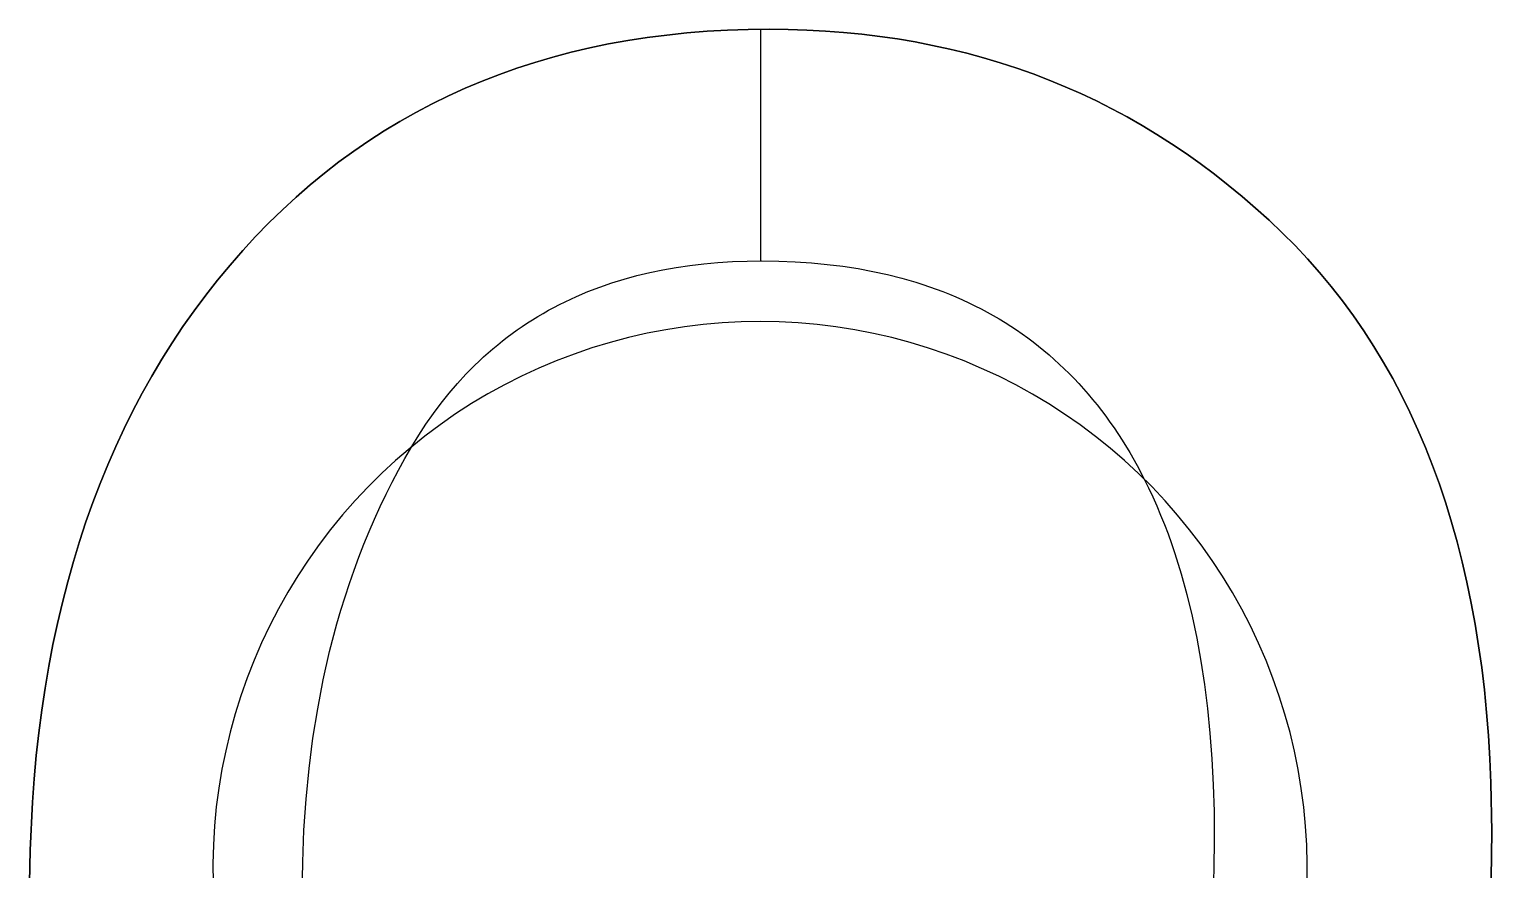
# Model space of a CAD drawing. Header units: millimetres. Extents: x -0.111 to 0.661, y -0.105 to 0.783.
# Drawn here: x -0.111 to 0.661, y 0.339 to 0.783 of the extents above; entities that cross this region are included whole.
import ezdxf

# ---------------------------------------------------------------- set-up
doc = ezdxf.new("R2010")
doc.units = ezdxf.units.MM
doc.header["$MEASUREMENT"] = 0
doc.layers.add('Default', color=178, linetype='Continuous', true_color=0x000000)

msp = doc.modelspace()

# ---------------------------------------------------------------- linework, layer by layer
at = {"layer": 'Default'}
for p, q in [((0.21512, 0.77846, -0.72731), (0.2255, 0.7798, -0.72731)), ((0.21512, 0.77846), (0.2255, 0.7798)), ((0.2255, 0.7798, -0.36365), (0.21512, 0.77846, -0.36365)), ((0.2255, 0.7798, -0.72731), (0.23602, 0.78089, -0.72731)), ((0.2255, 0.7798), (0.23602, 0.78089)), ((0.23602, 0.78089, -0.36365), (0.2255, 0.7798, -0.36365)), ((0.23602, 0.78089, -0.72731), (0.24669, 0.78174, -0.72731)), ((0.23602, 0.78089), (0.24669, 0.78174)), ((0.24669, 0.78174, -0.36365), (0.23602, 0.78089, -0.36365)), ((0.24669, 0.78174, -0.72731), (0.2575, 0.78235, -0.72731)), ((0.24669, 0.78174), (0.2575, 0.78235)), ((0.2575, 0.78235, -0.36365), (0.24669, 0.78174, -0.36365)), ((0.2575, 0.78235, -0.72731), (0.26845, 0.78271, -0.72731)), ((0.2575, 0.78235), (0.26845, 0.78271)), ((0.26845, 0.78271, -0.36365), (0.2575, 0.78235, -0.36365)), ((0.26845, 0.78271, -0.72731), (0.27954, 0.78284, -0.72731)), ((0.26845, 0.78271), (0.27954, 0.78284)), ((0.27954, 0.78284, -0.36365), (0.26845, 0.78271, -0.36365)), ((0.2749, 0.78281, -0.72731), (0.2749, 0.66059, -0.72731)), ((0.2749, 0.78281), (0.2749, 0.66059)), ((0.27954, 0.78284, -0.72731), (0.28949, 0.78273, -0.72731)), ((0.27954, 0.78284), (0.28949, 0.78273)), ((0.28949, 0.78273, -0.36365), (0.27954, 0.78284, -0.36365)), ((0.27954, 0.78284, -0.72731), (0.27954, 0.78284)), ((0.28949, 0.78273, -0.72731), (0.29935, 0.78242, -0.72731)), ((0.28949, 0.78273), (0.29935, 0.78242)), ((0.29935, 0.78242, -0.36365), (0.28949, 0.78273, -0.36365)), ((0.29935, 0.78242, -0.72731), (0.30911, 0.78189, -0.72731)), ((0.29935, 0.78242), (0.30911, 0.78189)), ((0.30911, 0.78189, -0.36365), (0.29935, 0.78242, -0.36365)), ((0.30911, 0.78189, -0.72731), (0.31877, 0.78116, -0.72731)), ((0.30911, 0.78189), (0.31877, 0.78116)), ((0.31877, 0.78116, -0.36365), (0.30911, 0.78189, -0.36365)), ((0.31877, 0.78116, -0.72731), (0.32834, 0.78021, -0.72731)), ((0.31877, 0.78116), (0.32834, 0.78021)), ((0.32834, 0.78021, -0.36365), (0.31877, 0.78116, -0.36365)), ((0.32834, 0.78021, -0.72731), (0.33781, 0.77906, -0.72731)), ((0.32834, 0.78021), (0.33781, 0.77906)), ((0.33781, 0.77906, -0.36365), (0.32834, 0.78021, -0.36365)), ((0.17501, 0.77068, -0.72731), (0.18482, 0.77299, -0.72731)), ((0.17501, 0.77068), (0.18482, 0.77299)), ((0.18482, 0.77299, -0.36365), (0.17501, 0.77068, -0.36365)), ((0.18482, 0.77299, -0.72731), (0.19478, 0.77506, -0.72731)), ((0.18482, 0.77299), (0.19478, 0.77506)), ((0.19478, 0.77506, -0.36365), (0.18482, 0.77299, -0.36365)), ((0.19478, 0.77506, -0.72731), (0.20488, 0.77688, -0.72731)), ((0.19478, 0.77506), (0.20488, 0.77688)), ((0.20488, 0.77688, -0.36365), (0.19478, 0.77506, -0.36365)), ((0.20488, 0.77688, -0.72731), (0.21512, 0.77846, -0.72731)), ((0.20488, 0.77688), (0.21512, 0.77846)), ((0.21512, 0.77846, -0.36365), (0.20488, 0.77688, -0.36365)), ((0.33781, 0.77906, -0.72731), (0.34719, 0.7777, -0.72731)), ((0.33781, 0.77906), (0.34719, 0.7777)), ((0.34719, 0.7777, -0.36365), (0.33781, 0.77906, -0.36365)), ((0.34719, 0.7777, -0.72731), (0.35646, 0.77612, -0.72731)), ((0.34719, 0.7777), (0.35646, 0.77612)), ((0.35646, 0.77612, -0.36365), (0.34719, 0.7777, -0.36365)), ((0.35646, 0.77612, -0.72731), (0.36564, 0.77434, -0.72731)), ((0.35646, 0.77612), (0.36564, 0.77434)), ((0.36564, 0.77434, -0.36365), (0.35646, 0.77612, -0.36365)), ((0.36564, 0.77434, -0.72731), (0.37473, 0.77235, -0.72731)), ((0.36564, 0.77434), (0.37473, 0.77235)), ((0.37473, 0.77235, -0.36365), (0.36564, 0.77434, -0.36365)), ((0.37473, 0.77235, -0.72731), (0.38372, 0.77015, -0.72731)), ((0.37473, 0.77235), (0.38372, 0.77015)), ((0.38372, 0.77015, -0.36365), (0.37473, 0.77235, -0.36365)), ((0.14642, 0.76229, -0.72731), (0.15581, 0.76533, -0.72731)), ((0.14642, 0.76229), (0.15581, 0.76533)), ((0.15581, 0.76533, -0.36365), (0.14642, 0.76229, -0.36365)), ((0.15581, 0.76533, -0.72731), (0.16534, 0.76813, -0.72731)), ((0.15581, 0.76533), (0.16534, 0.76813)), ((0.16534, 0.76813, -0.36365), (0.15581, 0.76533, -0.36365)), ((0.16534, 0.76813, -0.72731), (0.17501, 0.77068, -0.72731)), ((0.16534, 0.76813), (0.17501, 0.77068)), ((0.17501, 0.77068, -0.36365), (0.16534, 0.76813, -0.36365)), ((0.38372, 0.77015, -0.72731), (0.39261, 0.76774, -0.72731)), ((0.38372, 0.77015), (0.39261, 0.76774)), ((0.39261, 0.76774, -0.36365), (0.38372, 0.77015, -0.36365)), ((0.39261, 0.76774, -0.72731), (0.4014, 0.76511, -0.72731)), ((0.39261, 0.76774), (0.4014, 0.76511)), ((0.4014, 0.76511, -0.36365), (0.39261, 0.76774, -0.36365)), ((0.4014, 0.76511, -0.72731), (0.4101, 0.76228, -0.72731)), ((0.4014, 0.76511), (0.4101, 0.76228)), ((0.4101, 0.76228, -0.36365), (0.4014, 0.76511, -0.36365)), ((0.12807, 0.75548, -0.72731), (0.13717, 0.75901, -0.72731)), ((0.12807, 0.75548), (0.13717, 0.75901)), ((0.13717, 0.75901, -0.36365), (0.12807, 0.75548, -0.36365)), ((0.13717, 0.75901, -0.72731), (0.14642, 0.76229, -0.72731)), ((0.13717, 0.75901), (0.14642, 0.76229)), ((0.14642, 0.76229, -0.36365), (0.13717, 0.75901, -0.36365)), ((0.4101, 0.76228, -0.72731), (0.4187, 0.75924, -0.72731)), ((0.4101, 0.76228), (0.4187, 0.75924)), ((0.4187, 0.75924, -0.36365), (0.4101, 0.76228, -0.36365)), ((0.4187, 0.75924, -0.72731), (0.4272, 0.75599, -0.72731)), ((0.4187, 0.75924), (0.4272, 0.75599)), ((0.4272, 0.75599, -0.36365), (0.4187, 0.75924, -0.36365)), ((0.11029, 0.74771, -0.72731), (0.11911, 0.75172, -0.72731)), ((0.11029, 0.74771), (0.11911, 0.75172)), ((0.11911, 0.75172, -0.36365), (0.11029, 0.74771, -0.36365)), ((0.11911, 0.75172, -0.72731), (0.12807, 0.75548, -0.72731)), ((0.11911, 0.75172), (0.12807, 0.75548)), ((0.12807, 0.75548, -0.36365), (0.11911, 0.75172, -0.36365)), ((0.4272, 0.75599, -0.72731), (0.43561, 0.75253, -0.72731)), ((0.4272, 0.75599), (0.43561, 0.75253)), ((0.43561, 0.75253, -0.36365), (0.4272, 0.75599, -0.36365)), ((0.43561, 0.75253, -0.72731), (0.44392, 0.74886, -0.72731)), ((0.43561, 0.75253), (0.44392, 0.74886)), ((0.44392, 0.74886, -0.36365), (0.43561, 0.75253, -0.36365)), ((0.44392, 0.74886, -0.72731), (0.45214, 0.74498, -0.72731)), ((0.44392, 0.74886), (0.45214, 0.74498)), ((0.45214, 0.74498, -0.36365), (0.44392, 0.74886, -0.36365)), ((0.09307, 0.73895, -0.72731), (0.10161, 0.74345, -0.72731)), ((0.09307, 0.73895), (0.10161, 0.74345)), ((0.10161, 0.74345, -0.36365), (0.09307, 0.73895, -0.36365)), ((0.10161, 0.74345, -0.72731), (0.11029, 0.74771, -0.72731)), ((0.10161, 0.74345), (0.11029, 0.74771)), ((0.11029, 0.74771, -0.36365), (0.10161, 0.74345, -0.36365)), ((0.45214, 0.74498, -0.72731), (0.46026, 0.74089, -0.72731)), ((0.45214, 0.74498), (0.46026, 0.74089)), ((0.46026, 0.74089, -0.36365), (0.45214, 0.74498, -0.36365)), ((0.46026, 0.74089, -0.72731), (0.46828, 0.73659, -0.72731)), ((0.46026, 0.74089), (0.46828, 0.73659)), ((0.46828, 0.73659, -0.36365), (0.46026, 0.74089, -0.36365)), ((0.07642, 0.72923, -0.72731), (0.08468, 0.73421, -0.72731)), ((0.07642, 0.72923), (0.08468, 0.73421)), ((0.08468, 0.73421, -0.36365), (0.07642, 0.72923, -0.36365)), ((0.08468, 0.73421, -0.72731), (0.09307, 0.73895, -0.72731)), ((0.08468, 0.73421), (0.09307, 0.73895)), ((0.09307, 0.73895, -0.36365), (0.08468, 0.73421, -0.36365)), ((0.46828, 0.73659, -0.72731), (0.4762, 0.73209, -0.72731)), ((0.46828, 0.73659), (0.4762, 0.73209)), ((0.4762, 0.73209, -0.36365), (0.46828, 0.73659, -0.36365)), ((0.06831, 0.724, -0.72731), (0.07642, 0.72923, -0.72731)), ((0.06831, 0.724), (0.07642, 0.72923)), ((0.07642, 0.72923, -0.36365), (0.06831, 0.724, -0.36365)), ((0.4762, 0.73209, -0.72731), (0.48403, 0.72737, -0.72731)), ((0.4762, 0.73209), (0.48403, 0.72737)), ((0.48403, 0.72737, -0.36365), (0.4762, 0.73209, -0.36365)), ((0.48403, 0.72737, -0.72731), (0.49176, 0.72244, -0.72731)), ((0.48403, 0.72737), (0.49176, 0.72244)), ((0.49176, 0.72244, -0.36365), (0.48403, 0.72737, -0.36365)), ((0.05252, 0.71282, -0.72731), (0.06035, 0.71854, -0.72731)), ((0.05252, 0.71282), (0.06035, 0.71854)), ((0.06035, 0.71854, -0.36365), (0.05252, 0.71282, -0.36365)), ((0.06035, 0.71854, -0.72731), (0.06831, 0.724, -0.72731)), ((0.06035, 0.71854), (0.06831, 0.724)), ((0.06831, 0.724, -0.36365), (0.06035, 0.71854, -0.36365)), ((0.49176, 0.72244, -0.72731), (0.4994, 0.7173, -0.72731)), ((0.49176, 0.72244), (0.4994, 0.7173)), ((0.4994, 0.7173, -0.36365), (0.49176, 0.72244, -0.36365)), ((0.04483, 0.70687, -0.72731), (0.05252, 0.71282, -0.72731)), ((0.04483, 0.70687), (0.05252, 0.71282)), ((0.05252, 0.71282, -0.36365), (0.04483, 0.70687, -0.36365)), ((0.4994, 0.7173, -0.72731), (0.50694, 0.71195, -0.72731)), ((0.4994, 0.7173), (0.50694, 0.71195)), ((0.50694, 0.71195, -0.36365), (0.4994, 0.7173, -0.36365)), ((0.50694, 0.71195, -0.72731), (0.51438, 0.7064, -0.72731)), ((0.50694, 0.71195), (0.51438, 0.7064)), ((0.51438, 0.7064, -0.36365), (0.50694, 0.71195, -0.36365)), ((0.03729, 0.70067, -0.72731), (0.04483, 0.70687, -0.72731)), ((0.03729, 0.70067), (0.04483, 0.70687)), ((0.04483, 0.70687, -0.36365), (0.03729, 0.70067, -0.36365)), ((0.51438, 0.7064, -0.72731), (0.52172, 0.70063, -0.72731)), ((0.51438, 0.7064), (0.52172, 0.70063)), ((0.52172, 0.70063, -0.36365), (0.51438, 0.7064, -0.36365)), ((0.02989, 0.69423, -0.72731), (0.03729, 0.70067, -0.72731)), ((0.02989, 0.69423), (0.03729, 0.70067)), ((0.03729, 0.70067, -0.36365), (0.02989, 0.69423, -0.36365)), ((0.52172, 0.70063, -0.72731), (0.52897, 0.69465, -0.72731)), ((0.52172, 0.70063), (0.52897, 0.69465)), ((0.52897, 0.69465, -0.36365), (0.52172, 0.70063, -0.36365)), ((0.52897, 0.69465, -0.72731), (0.53613, 0.68847, -0.72731)), ((0.52897, 0.69465), (0.53613, 0.68847)), ((0.53613, 0.68847, -0.36365), (0.52897, 0.69465, -0.36365)), ((0.01552, 0.68062, -0.72731), (0.02263, 0.68754, -0.72731)), ((0.01552, 0.68062), (0.02263, 0.68754)), ((0.02263, 0.68754, -0.36365), (0.01552, 0.68062, -0.36365)), ((0.02263, 0.68754, -0.72731), (0.02989, 0.69423, -0.72731)), ((0.02263, 0.68754), (0.02989, 0.69423)), ((0.02989, 0.69423, -0.36365), (0.02263, 0.68754, -0.36365)), ((0.53613, 0.68847, -0.72731), (0.54318, 0.68207, -0.72731)), ((0.53613, 0.68847), (0.54318, 0.68207)), ((0.54318, 0.68207, -0.36365), (0.53613, 0.68847, -0.36365)), ((0.00854, 0.67345, -0.72731), (0.01552, 0.68062, -0.72731)), ((0.00854, 0.67345), (0.01552, 0.68062)), ((0.01552, 0.68062, -0.36365), (0.00854, 0.67345, -0.36365)), ((0.54318, 0.68207, -0.72731), (0.55014, 0.67547, -0.72731)), ((0.54318, 0.68207), (0.55014, 0.67547)), ((0.55014, 0.67547, -0.36365), (0.54318, 0.68207, -0.36365)), ((0.00171, 0.66603, -0.72731), (0.00854, 0.67345, -0.72731)), ((0.00171, 0.66603), (0.00854, 0.67345)), ((0.00854, 0.67345, -0.36365), (0.00171, 0.66603, -0.36365)), ((0.55014, 0.67547, -0.72731), (0.55694, 0.66866, -0.72731)), ((0.55014, 0.67547, -0.72731), (0.55014, 0.67547)), ((0.55014, 0.67547), (0.55694, 0.66866)), ((0.55694, 0.66866, -0.36365), (0.55014, 0.67547, -0.36365)), ((-0.00498, 0.65838, -0.72731), (0.00171, 0.66603, -0.72731)), ((-0.00498, 0.65838), (0.00171, 0.66603)), ((0.00171, 0.66603, -0.36365), (-0.00498, 0.65838, -0.36365)), ((0.55694, 0.66866, -0.72731), (0.56353, 0.66166, -0.72731)), ((0.55694, 0.66866), (0.56353, 0.66166)), ((0.56353, 0.66166, -0.36365), (0.55694, 0.66866, -0.36365)), ((-0.0115, 0.65051, -0.72731), (-0.00498, 0.65838, -0.72731)), ((-0.0115, 0.65051), (-0.00498, 0.65838)), ((-0.00498, 0.65838, -0.36365), (-0.0115, 0.65051, -0.36365)), ((-0.00498, 0.65838, -0.72731), (-0.00498, 0.65838)), ((0.21647, 0.65447, -0.72731), (0.2234, 0.65591, -0.72731)), ((0.21647, 0.65447, -0.36365), (0.2234, 0.65591, -0.36365)), ((0.2234, 0.65591, -0.72731), (0.23046, 0.65715, -0.72731)), ((0.2234, 0.65591, -0.36365), (0.23046, 0.65715, -0.36365)), ((0.23046, 0.65715, -0.72731), (0.23765, 0.6582, -0.72731)), ((0.23046, 0.65715, -0.36365), (0.23765, 0.6582, -0.36365)), ((0.23765, 0.6582, -0.72731), (0.24498, 0.65906, -0.72731)), ((0.23765, 0.6582, -0.36365), (0.24498, 0.65906, -0.36365)), ((0.24498, 0.65906, -0.72731), (0.25245, 0.65973, -0.72731)), ((0.24498, 0.65906, -0.36365), (0.25245, 0.65973, -0.36365)), ((0.25245, 0.65973, -0.72731), (0.26005, 0.66021, -0.72731)), ((0.25245, 0.65973, -0.36365), (0.26005, 0.66021, -0.36365)), ((0.26005, 0.66021, -0.72731), (0.26779, 0.6605, -0.72731)), ((0.26005, 0.66021, -0.36365), (0.26779, 0.6605, -0.36365)), ((0.26779, 0.6605, -0.72731), (0.27566, 0.6606, -0.72731)), ((0.26779, 0.6605, -0.36365), (0.27566, 0.6606, -0.36365)), ((0.27566, 0.6606, -0.72731), (0.28453, 0.66048, -0.72731)), ((0.27566, 0.6606, -0.36365), (0.28453, 0.66048, -0.36365)), ((0.27566, 0.6606, -0.72731), (0.27566, 0.6606)), ((0.28453, 0.66048, -0.72731), (0.29323, 0.66015, -0.72731)), ((0.28453, 0.66048, -0.36365), (0.29323, 0.66015, -0.36365)), ((0.29323, 0.66015, -0.72731), (0.30176, 0.65958, -0.72731)), ((0.29323, 0.66015, -0.36365), (0.30176, 0.65958, -0.36365)), ((0.30176, 0.65958, -0.72731), (0.31013, 0.6588, -0.72731)), ((0.30176, 0.65958, -0.36365), (0.31013, 0.6588, -0.36365)), ((0.31013, 0.6588, -0.72731), (0.31834, 0.65779, -0.72731)), ((0.31013, 0.6588, -0.36365), (0.31834, 0.65779, -0.36365)), ((0.31834, 0.65779, -0.72731), (0.32638, 0.65655, -0.72731)), ((0.31834, 0.65779, -0.36365), (0.32638, 0.65655, -0.36365)), ((0.32638, 0.65655, -0.72731), (0.33425, 0.65509, -0.72731)), ((0.32638, 0.65655, -0.36365), (0.33425, 0.65509, -0.36365)), ((0.56353, 0.66166, -0.72731), (0.5699, 0.65445, -0.72731)), ((0.56353, 0.66166), (0.5699, 0.65445)), ((0.5699, 0.65445, -0.36365), (0.56353, 0.66166, -0.36365)), ((-0.0178, 0.64248, -0.72731), (-0.0115, 0.65051, -0.72731)), ((-0.0178, 0.64248), (-0.0115, 0.65051)), ((-0.0115, 0.65051, -0.36365), (-0.0178, 0.64248, -0.36365)), ((0.19013, 0.64682, -0.72731), (0.19651, 0.64902, -0.72731)), ((0.19013, 0.64682, -0.36365), (0.19651, 0.64902, -0.36365)), ((0.19651, 0.64902, -0.72731), (0.20303, 0.65103, -0.72731)), ((0.19651, 0.64902, -0.36365), (0.20303, 0.65103, -0.36365)), ((0.20303, 0.65103, -0.72731), (0.20968, 0.65284, -0.72731)), ((0.20303, 0.65103, -0.36365), (0.20968, 0.65284, -0.36365)), ((0.20968, 0.65284, -0.72731), (0.21647, 0.65447, -0.72731)), ((0.20968, 0.65284, -0.36365), (0.21647, 0.65447, -0.36365)), ((0.33425, 0.65509, -0.72731), (0.34196, 0.6534, -0.72731)), ((0.33425, 0.65509, -0.36365), (0.34196, 0.6534, -0.36365)), ((0.34196, 0.6534, -0.72731), (0.34951, 0.65149, -0.72731)), ((0.34196, 0.6534, -0.36365), (0.34951, 0.65149, -0.36365)), ((0.34951, 0.65149, -0.72731), (0.35689, 0.64936, -0.72731)), ((0.34951, 0.65149, -0.36365), (0.35689, 0.64936, -0.36365)), ((0.35689, 0.64936, -0.72731), (0.36052, 0.6482, -0.72731)), ((0.35689, 0.64936, -0.36365), (0.36052, 0.6482, -0.36365)), ((0.36052, 0.6482, -0.72731), (0.3641, 0.647, -0.72731)), ((0.36052, 0.6482, -0.36365), (0.3641, 0.647, -0.36365)), ((0.5699, 0.65445, -0.72731), (0.57605, 0.64705, -0.72731)), ((0.5699, 0.65445), (0.57605, 0.64705)), ((0.57605, 0.64705, -0.36365), (0.5699, 0.65445, -0.36365)), ((-0.02391, 0.63428, -0.72731), (-0.0178, 0.64248, -0.72731)), ((-0.02391, 0.63428), (-0.0178, 0.64248)), ((-0.0178, 0.64248, -0.36365), (-0.02391, 0.63428, -0.36365)), ((0.17179, 0.63907, -0.72731), (0.17476, 0.64048, -0.72731)), ((0.17179, 0.63907, -0.36365), (0.17476, 0.64048, -0.36365)), ((0.17476, 0.64048, -0.72731), (0.17777, 0.64184, -0.72731)), ((0.17476, 0.64048, -0.36365), (0.17777, 0.64184, -0.36365)), ((0.17777, 0.64184, -0.72731), (0.18388, 0.64442, -0.72731)), ((0.17777, 0.64184, -0.36365), (0.18388, 0.64442, -0.36365)), ((0.18388, 0.64442, -0.72731), (0.19013, 0.64682, -0.72731)), ((0.18388, 0.64442, -0.36365), (0.19013, 0.64682, -0.36365)), ((0.3641, 0.647, -0.72731), (0.36765, 0.64573, -0.72731)), ((0.3641, 0.647, -0.36365), (0.36765, 0.64573, -0.36365)), ((0.36765, 0.64573, -0.72731), (0.37115, 0.64441, -0.72731)), ((0.36765, 0.64573, -0.36365), (0.37115, 0.64441, -0.36365)), ((0.37115, 0.64441, -0.72731), (0.37461, 0.64303, -0.72731)), ((0.37115, 0.64441, -0.36365), (0.37461, 0.64303, -0.36365)), ((0.37461, 0.64303, -0.72731), (0.37803, 0.6416, -0.72731)), ((0.37461, 0.64303, -0.36365), (0.37803, 0.6416, -0.36365)), ((0.37803, 0.6416, -0.72731), (0.38141, 0.64011, -0.72731)), ((0.37803, 0.6416, -0.36365), (0.38141, 0.64011, -0.36365)), ((0.57605, 0.64705, -0.72731), (0.58199, 0.63946, -0.72731)), ((0.57605, 0.64705), (0.58199, 0.63946)), ((0.58199, 0.63946, -0.36365), (0.57605, 0.64705, -0.36365)), ((-0.0298, 0.62592, -0.72731), (-0.02391, 0.63428, -0.72731)), ((-0.0298, 0.62592), (-0.02391, 0.63428)), ((-0.02391, 0.63428, -0.36365), (-0.0298, 0.62592, -0.36365)), ((0.15744, 0.63129, -0.72731), (0.16024, 0.63294, -0.72731)), ((0.15744, 0.63129, -0.36365), (0.16024, 0.63294, -0.36365)), ((0.16024, 0.63294, -0.72731), (0.16308, 0.63454, -0.72731)), ((0.16024, 0.63294, -0.36365), (0.16308, 0.63454, -0.36365)), ((0.16308, 0.63454, -0.72731), (0.16595, 0.6361, -0.72731)), ((0.16308, 0.63454, -0.36365), (0.16595, 0.6361, -0.36365)), ((0.16595, 0.6361, -0.72731), (0.16885, 0.63761, -0.72731)), ((0.16595, 0.6361, -0.36365), (0.16885, 0.63761, -0.36365)), ((0.16885, 0.63761, -0.72731), (0.17179, 0.63907, -0.72731)), ((0.16885, 0.63761, -0.36365), (0.17179, 0.63907, -0.36365)), ((0.38141, 0.64011, -0.72731), (0.38475, 0.63857, -0.72731)), ((0.38141, 0.64011, -0.36365), (0.38475, 0.63857, -0.36365)), ((0.38475, 0.63857, -0.72731), (0.38805, 0.63696, -0.72731)), ((0.38475, 0.63857, -0.36365), (0.38805, 0.63696, -0.36365)), ((0.38805, 0.63696, -0.72731), (0.3913, 0.63531, -0.72731)), ((0.38805, 0.63696, -0.36365), (0.3913, 0.63531, -0.36365)), ((0.3913, 0.63531, -0.72731), (0.39452, 0.63359, -0.72731)), ((0.3913, 0.63531, -0.36365), (0.39452, 0.63359, -0.36365)), ((0.39452, 0.63359, -0.72731), (0.39769, 0.63182, -0.72731)), ((0.39452, 0.63359, -0.36365), (0.39769, 0.63182, -0.36365)), ((0.58199, 0.63946, -0.72731), (0.58771, 0.63166, -0.72731)), ((0.58199, 0.63946), (0.58771, 0.63166)), ((0.58771, 0.63166, -0.36365), (0.58199, 0.63946, -0.36365)), ((-0.03549, 0.61738, -0.72731), (-0.0298, 0.62592, -0.72731)), ((-0.03549, 0.61738), (-0.0298, 0.62592)), ((-0.0298, 0.62592, -0.36365), (-0.03549, 0.61738, -0.36365)), ((0.14657, 0.62421, -0.72731), (0.14923, 0.62605, -0.72731)), ((0.14657, 0.62421, -0.36365), (0.14923, 0.62605, -0.36365)), ((0.14923, 0.62605, -0.72731), (0.15194, 0.62785, -0.72731)), ((0.14923, 0.62605, -0.36365), (0.15194, 0.62785, -0.36365)), ((0.15194, 0.62785, -0.72731), (0.15467, 0.62959, -0.72731)), ((0.15194, 0.62785, -0.36365), (0.15467, 0.62959, -0.36365)), ((0.15467, 0.62959, -0.72731), (0.15744, 0.63129, -0.72731)), ((0.15467, 0.62959, -0.36365), (0.15744, 0.63129, -0.36365)), ((0.23477, 0.62588), (0.22487, 0.62432)), ((0.24472, 0.62709), (0.23477, 0.62588)), ((0.25471, 0.62796), (0.24472, 0.62709)), ((0.26471, 0.62848), (0.25471, 0.62796)), ((0.27473, 0.62865), (0.26471, 0.62848)), ((0.28475, 0.62847), (0.27473, 0.62865)), ((0.29476, 0.62794), (0.28475, 0.62847)), ((0.30474, 0.62707), (0.29476, 0.62794)), ((0.31469, 0.62586), (0.30474, 0.62707)), ((0.32459, 0.62429), (0.31469, 0.62586)), ((0.39769, 0.63182, -0.72731), (0.40082, 0.63, -0.72731)), ((0.39769, 0.63182, -0.36365), (0.40082, 0.63, -0.36365)), ((0.40082, 0.63, -0.72731), (0.40391, 0.62811, -0.72731)), ((0.40082, 0.63, -0.36365), (0.40391, 0.62811, -0.36365)), ((0.40391, 0.62811, -0.72731), (0.40696, 0.62617, -0.72731)), ((0.40391, 0.62811, -0.36365), (0.40696, 0.62617, -0.36365)), ((0.40696, 0.62617, -0.72731), (0.40997, 0.62418, -0.72731)), ((0.40696, 0.62617, -0.36365), (0.40997, 0.62418, -0.36365)), ((0.58771, 0.63166, -0.72731), (0.59321, 0.62367, -0.72731)), ((0.58771, 0.63166), (0.59321, 0.62367)), ((0.59321, 0.62367, -0.36365), (0.58771, 0.63166, -0.36365)), ((-0.04097, 0.60868, -0.72731), (-0.03549, 0.61738, -0.72731)), ((-0.04097, 0.60868), (-0.03549, 0.61738)), ((-0.03549, 0.61738, -0.36365), (-0.04097, 0.60868, -0.36365)), ((0.13624, 0.61636, -0.72731), (0.13877, 0.6184, -0.72731)), ((0.13624, 0.61636, -0.36365), (0.13877, 0.6184, -0.36365)), ((0.13877, 0.6184, -0.72731), (0.14133, 0.62038, -0.72731)), ((0.13877, 0.6184, -0.36365), (0.14133, 0.62038, -0.36365)), ((0.14133, 0.62038, -0.72731), (0.14393, 0.62232, -0.72731)), ((0.14133, 0.62038, -0.36365), (0.14393, 0.62232, -0.36365)), ((0.14393, 0.62232, -0.72731), (0.14657, 0.62421, -0.72731)), ((0.14393, 0.62232, -0.36365), (0.14657, 0.62421, -0.36365)), ((0.19558, 0.61761), (0.18599, 0.6147)), ((0.20527, 0.62019), (0.19558, 0.61761)), ((0.21504, 0.62242), (0.20527, 0.62019)), ((0.22487, 0.62432), (0.21504, 0.62242)), ((0.33443, 0.62239), (0.32459, 0.62429)), ((0.34419, 0.62014), (0.33443, 0.62239)), ((0.35387, 0.61756), (0.34419, 0.62014)), ((0.36346, 0.61464), (0.35387, 0.61756)), ((0.40997, 0.62418, -0.72731), (0.41293, 0.62213, -0.72731)), ((0.40997, 0.62418, -0.36365), (0.41293, 0.62213, -0.36365)), ((0.41293, 0.62213, -0.72731), (0.41586, 0.62002, -0.72731)), ((0.41293, 0.62213, -0.36365), (0.41586, 0.62002, -0.36365)), ((0.41586, 0.62002, -0.72731), (0.41874, 0.61786, -0.72731)), ((0.41586, 0.62002, -0.36365), (0.41874, 0.61786, -0.36365)), ((0.41874, 0.61786, -0.72731), (0.42158, 0.61564, -0.72731)), ((0.41874, 0.61786, -0.36365), (0.42158, 0.61564, -0.36365)), ((0.59321, 0.62367, -0.72731), (0.5985, 0.61548, -0.72731)), ((0.59321, 0.62367), (0.5985, 0.61548)), ((0.5985, 0.61548, -0.36365), (0.59321, 0.62367, -0.36365)), ((0.12645, 0.60775, -0.72731), (0.12884, 0.60998, -0.72731)), ((0.12645, 0.60775, -0.36365), (0.12884, 0.60998, -0.36365)), ((0.12884, 0.60998, -0.72731), (0.13127, 0.61215, -0.72731)), ((0.12884, 0.60998, -0.36365), (0.13127, 0.61215, -0.36365)), ((0.13127, 0.61215, -0.72731), (0.13374, 0.61428, -0.72731)), ((0.13127, 0.61215, -0.36365), (0.13374, 0.61428, -0.36365)), ((0.13374, 0.61428, -0.72731), (0.13624, 0.61636, -0.72731)), ((0.13374, 0.61428, -0.36365), (0.13624, 0.61636, -0.36365)), ((0.17651, 0.61145), (0.16715, 0.60789)), ((0.18599, 0.6147), (0.17651, 0.61145)), ((0.37294, 0.6114), (0.36346, 0.61464)), ((0.3823, 0.60782), (0.37294, 0.6114)), ((0.42158, 0.61564, -0.72731), (0.42438, 0.61336, -0.72731)), ((0.42158, 0.61564, -0.36365), (0.42438, 0.61336, -0.36365)), ((0.42438, 0.61336, -0.72731), (0.42714, 0.61103, -0.72731)), ((0.42438, 0.61336, -0.36365), (0.42714, 0.61103, -0.36365)), ((0.42714, 0.61103, -0.72731), (0.42986, 0.60864, -0.72731)), ((0.42714, 0.61103, -0.36365), (0.42986, 0.60864, -0.36365)), ((0.5985, 0.61548, -0.72731), (0.60358, 0.60709, -0.72731)), ((0.5985, 0.61548), (0.60358, 0.60709)), ((0.60358, 0.60709, -0.36365), (0.5985, 0.61548, -0.36365)), ((-0.04625, 0.59982, -0.72731), (-0.04097, 0.60868, -0.72731)), ((-0.04625, 0.59982), (-0.04097, 0.60868)), ((-0.04097, 0.60868, -0.36365), (-0.04625, 0.59982, -0.36365)), ((0.11946, 0.60079, -0.72731), (0.12176, 0.60316, -0.72731)), ((0.11946, 0.60079, -0.36365), (0.12176, 0.60316, -0.36365)), ((0.12176, 0.60316, -0.72731), (0.12409, 0.60548, -0.72731)), ((0.12176, 0.60316, -0.36365), (0.12409, 0.60548, -0.36365)), ((0.12409, 0.60548, -0.72731), (0.12645, 0.60775, -0.72731)), ((0.12409, 0.60548, -0.36365), (0.12645, 0.60775, -0.36365)), ((0.15791, 0.60399), (0.14882, 0.59978)), ((0.16715, 0.60789), (0.15791, 0.60399)), ((0.39154, 0.60392), (0.3823, 0.60782)), ((0.40063, 0.59971), (0.39154, 0.60392)), ((0.42986, 0.60864, -0.72731), (0.43253, 0.6062, -0.72731)), ((0.42986, 0.60864, -0.36365), (0.43253, 0.6062, -0.36365)), ((0.43253, 0.6062, -0.72731), (0.43517, 0.6037, -0.72731)), ((0.43253, 0.6062, -0.36365), (0.43517, 0.6037, -0.36365)), ((0.43517, 0.6037, -0.72731), (0.43776, 0.60114, -0.72731)), ((0.43517, 0.6037, -0.36365), (0.43776, 0.60114, -0.36365)), ((0.60358, 0.60709, -0.72731), (0.60844, 0.5985, -0.72731)), ((0.60358, 0.60709), (0.60844, 0.5985)), ((0.60844, 0.5985, -0.36365), (0.60358, 0.60709, -0.36365)), ((-0.05131, 0.59078, -0.72731), (-0.04625, 0.59982, -0.72731)), ((-0.05131, 0.59078), (-0.04625, 0.59982)), ((-0.04625, 0.59982, -0.36365), (-0.05131, 0.59078, -0.36365)), ((0.11062, 0.59084, -0.72731), (0.11497, 0.59591, -0.72731)), ((0.11062, 0.59084, -0.36365), (0.11497, 0.59591, -0.36365)), ((0.11497, 0.59591, -0.72731), (0.11946, 0.60079, -0.72731)), ((0.11497, 0.59591, -0.36365), (0.11946, 0.60079, -0.36365)), ((0.13988, 0.59526), (0.1311, 0.59043)), ((0.14882, 0.59978), (0.13988, 0.59526)), ((0.40957, 0.59518), (0.40063, 0.59971)), ((0.41834, 0.59034), (0.40957, 0.59518)), ((0.43776, 0.60114, -0.72731), (0.44031, 0.59853, -0.72731)), ((0.43776, 0.60114, -0.36365), (0.44031, 0.59853, -0.36365)), ((0.44031, 0.59853, -0.72731), (0.44282, 0.59586, -0.72731)), ((0.44031, 0.59853, -0.36365), (0.44282, 0.59586, -0.36365)), ((0.44282, 0.59586, -0.72731), (0.44529, 0.59313, -0.72731)), ((0.44282, 0.59586, -0.36365), (0.44529, 0.59313, -0.36365)), ((0.60844, 0.5985, -0.72731), (0.61308, 0.58972, -0.72731)), ((0.60844, 0.5985), (0.61308, 0.58972)), ((0.61308, 0.58972, -0.36365), (0.60844, 0.5985, -0.36365)), ((-0.05617, 0.58158, -0.72731), (-0.05131, 0.59078, -0.72731)), ((-0.05617, 0.58158), (-0.05131, 0.59078)), ((-0.05131, 0.59078, -0.36365), (-0.05617, 0.58158, -0.36365)), ((0.1064, 0.58557, -0.72731), (0.11062, 0.59084, -0.72731)), ((0.1064, 0.58557, -0.36365), (0.11062, 0.59084, -0.36365)), ((0.1311, 0.59043), (0.12249, 0.58529)), ((0.42695, 0.5852), (0.41834, 0.59034)), ((0.44529, 0.59313, -0.72731), (0.44772, 0.59035, -0.72731)), ((0.44529, 0.59313, -0.36365), (0.44772, 0.59035, -0.36365)), ((0.44772, 0.59035, -0.72731), (0.45011, 0.58751, -0.72731)), ((0.44772, 0.59035, -0.36365), (0.45011, 0.58751, -0.36365)), ((0.45011, 0.58751, -0.72731), (0.45245, 0.58462, -0.72731)), ((0.45011, 0.58751, -0.36365), (0.45245, 0.58462, -0.36365)), ((0.61308, 0.58972, -0.72731), (0.6175, 0.58074, -0.72731)), ((0.61308, 0.58972), (0.6175, 0.58074)), ((0.6175, 0.58074, -0.36365), (0.61308, 0.58972, -0.36365)), ((-0.06083, 0.57222, -0.72731), (-0.05617, 0.58158, -0.72731)), ((-0.06083, 0.57222), (-0.05617, 0.58158)), ((-0.05617, 0.58158, -0.36365), (-0.06083, 0.57222, -0.36365)), ((0.09837, 0.57447, -0.72731), (0.10232, 0.58012, -0.72731)), ((0.09837, 0.57447, -0.36365), (0.10232, 0.58012, -0.36365)), ((0.10232, 0.58012, -0.72731), (0.1064, 0.58557, -0.72731)), ((0.10232, 0.58012, -0.36365), (0.1064, 0.58557, -0.36365)), ((0.11407, 0.57987), (0.10584, 0.57415)), ((0.12249, 0.58529), (0.11407, 0.57987)), ((0.43537, 0.57977), (0.42695, 0.5852)), ((0.44359, 0.57405), (0.43537, 0.57977)), ((0.45245, 0.58462, -0.72731), (0.45475, 0.58167, -0.72731)), ((0.45245, 0.58462, -0.36365), (0.45475, 0.58167, -0.36365)), ((0.45475, 0.58167, -0.72731), (0.45702, 0.57866, -0.72731)), ((0.45475, 0.58167, -0.36365), (0.45702, 0.57866, -0.36365)), ((0.6175, 0.58074, -0.72731), (0.62172, 0.57156, -0.72731)), ((0.6175, 0.58074), (0.62172, 0.57156)), ((0.62172, 0.57156, -0.36365), (0.6175, 0.58074, -0.36365)), ((-0.06528, 0.56268, -0.72731), (-0.06083, 0.57222, -0.72731)), ((-0.06528, 0.56268), (-0.06083, 0.57222)), ((-0.06083, 0.57222, -0.36365), (-0.06528, 0.56268, -0.36365)), ((0.09456, 0.56864, -0.72731), (0.09837, 0.57447, -0.72731)), ((0.09456, 0.56864, -0.36365), (0.09837, 0.57447, -0.36365)), ((0.10584, 0.57415), (0.09781, 0.56815)), ((0.45162, 0.56804), (0.44359, 0.57405)), ((0.45702, 0.57866, -0.72731), (0.45924, 0.5756, -0.72731)), ((0.45702, 0.57866, -0.36365), (0.45924, 0.5756, -0.36365)), ((0.45924, 0.5756, -0.72731), (0.46142, 0.57248, -0.72731)), ((0.45924, 0.5756, -0.36365), (0.46142, 0.57248, -0.36365)), ((0.46142, 0.57248, -0.72731), (0.46565, 0.56607, -0.72731)), ((0.46142, 0.57248, -0.36365), (0.46565, 0.56607, -0.36365)), ((0.62172, 0.57156, -0.72731), (0.62571, 0.56219, -0.72731)), ((0.62172, 0.57156), (0.62571, 0.56219)), ((0.62571, 0.56219, -0.36365), (0.62172, 0.57156, -0.36365)), ((0.09781, 0.56815), (0.09, 0.56187)), ((0.09088, 0.56261, -0.72731), (0.09456, 0.56864, -0.72731)), ((0.09088, 0.56261, -0.36365), (0.09456, 0.56864, -0.36365)), ((0.45943, 0.56176), (0.45162, 0.56804)), ((0.46565, 0.56607, -0.72731), (0.46972, 0.55944, -0.72731)), ((0.46565, 0.56607, -0.36365), (0.46972, 0.55944, -0.36365)), ((-0.06952, 0.55298, -0.72731), (-0.06528, 0.56268, -0.72731)), ((-0.06952, 0.55298), (-0.06528, 0.56268)), ((-0.06528, 0.56268, -0.36365), (-0.06952, 0.55298, -0.36365)), ((0.09, 0.56187), (0.08241, 0.55533)), ((0.0839, 0.5502, -0.72731), (0.08733, 0.55644, -0.72731)), ((0.0839, 0.5502, -0.36365), (0.08733, 0.55644, -0.36365)), ((0.08733, 0.55644, -0.72731), (0.09088, 0.56261, -0.72731)), ((0.08733, 0.55644, -0.36365), (0.09088, 0.56261, -0.36365)), ((0.09088, 0.56261, -0.72731), (0.09088, 0.56261)), ((0.46701, 0.55522), (0.45943, 0.56176)), ((0.46972, 0.55944, -0.72731), (0.47362, 0.55258, -0.72731)), ((0.46972, 0.55944, -0.36365), (0.47362, 0.55258, -0.36365)), ((0.62571, 0.56219, -0.72731), (0.62949, 0.55261, -0.72731)), ((0.62571, 0.56219), (0.62949, 0.55261)), ((0.62949, 0.55261, -0.36365), (0.62571, 0.56219, -0.36365)), ((-0.07355, 0.54311, -0.72731), (-0.06952, 0.55298, -0.72731)), ((-0.07355, 0.54311), (-0.06952, 0.55298)), ((-0.06952, 0.55298, -0.36365), (-0.07355, 0.54311, -0.36365)), ((0.07505, 0.54853), (0.06793, 0.54148)), ((0.08241, 0.55533), (0.07505, 0.54853)), ((0.08057, 0.54387, -0.72731), (0.0839, 0.5502, -0.72731)), ((0.08057, 0.54387, -0.36365), (0.0839, 0.5502, -0.36365)), ((0.47437, 0.54841), (0.46701, 0.55522)), ((0.47362, 0.55258, -0.72731), (0.47736, 0.5455, -0.72731)), ((0.47362, 0.55258, -0.36365), (0.47736, 0.5455, -0.36365)), ((0.48148, 0.54135), (0.47437, 0.54841)), ((0.62949, 0.55261, -0.72731), (0.63305, 0.54284, -0.72731)), ((0.62949, 0.55261), (0.63305, 0.54284)), ((0.63305, 0.54284, -0.36365), (0.62949, 0.55261, -0.36365)), ((-0.07738, 0.53307, -0.72731), (-0.07355, 0.54311, -0.72731)), ((-0.07738, 0.53307), (-0.07355, 0.54311)), ((-0.07355, 0.54311, -0.36365), (-0.07738, 0.53307, -0.36365)), ((0.06793, 0.54148), (0.06106, 0.53418)), ((0.07736, 0.53747, -0.72731), (0.08057, 0.54387, -0.72731)), ((0.07736, 0.53747, -0.36365), (0.08057, 0.54387, -0.36365)), ((0.47736, 0.5455, -0.72731), (0.47963, 0.54089, -0.72731)), ((0.47736, 0.5455, -0.36365), (0.47963, 0.54089, -0.36365)), ((0.47736, 0.5455, -0.72731), (0.47736, 0.5455)), ((0.47963, 0.54089, -0.72731), (0.48184, 0.53619, -0.72731)), ((0.47963, 0.54089, -0.36365), (0.48184, 0.53619, -0.36365)), ((0.48835, 0.53406), (0.48148, 0.54135)), ((0.63305, 0.54284, -0.72731), (0.6364, 0.53287, -0.72731)), ((0.63305, 0.54284), (0.6364, 0.53287)), ((0.6364, 0.53287, -0.36365), (0.63305, 0.54284, -0.36365)), ((-0.081, 0.52287, -0.72731), (-0.07738, 0.53307, -0.72731)), ((-0.081, 0.52287), (-0.07738, 0.53307)), ((-0.07738, 0.53307, -0.36365), (-0.081, 0.52287, -0.36365)), ((0.06106, 0.53418), (0.05445, 0.52665)), ((0.07426, 0.53099, -0.72731), (0.07736, 0.53747, -0.72731)), ((0.07426, 0.53099, -0.36365), (0.07736, 0.53747, -0.36365)), ((0.48184, 0.53619, -0.72731), (0.48397, 0.53141, -0.72731)), ((0.48184, 0.53619, -0.36365), (0.48397, 0.53141, -0.36365)), ((0.49496, 0.52652), (0.48835, 0.53406)), ((0.6364, 0.53287, -0.72731), (0.63953, 0.52271, -0.72731)), ((0.6364, 0.53287), (0.63953, 0.52271)), ((0.63953, 0.52271, -0.36365), (0.6364, 0.53287, -0.36365)), ((0.05445, 0.52665), (0.0481, 0.5189)), ((0.07127, 0.52443, -0.72731), (0.07426, 0.53099, -0.72731)), ((0.07127, 0.52443, -0.36365), (0.07426, 0.53099, -0.36365)), ((0.48397, 0.53141, -0.72731), (0.48602, 0.52654, -0.72731)), ((0.48397, 0.53141, -0.36365), (0.48602, 0.52654, -0.36365)), ((0.48602, 0.52654, -0.72731), (0.48801, 0.52159, -0.72731)), ((0.48602, 0.52654, -0.36365), (0.48801, 0.52159, -0.36365)), ((0.5013, 0.51876), (0.49496, 0.52652)), ((-0.08441, 0.5125, -0.72731), (-0.081, 0.52287, -0.72731)), ((-0.08441, 0.5125), (-0.081, 0.52287)), ((-0.081, 0.52287, -0.36365), (-0.08441, 0.5125, -0.36365)), ((0.0481, 0.5189), (0.04203, 0.51093)), ((0.06563, 0.51108, -0.72731), (0.06839, 0.51779, -0.72731)), ((0.06563, 0.51108, -0.36365), (0.06839, 0.51779, -0.36365)), ((0.06839, 0.51779, -0.72731), (0.07127, 0.52443, -0.72731)), ((0.06839, 0.51779, -0.36365), (0.07127, 0.52443, -0.36365)), ((0.48801, 0.52159, -0.72731), (0.48992, 0.51655, -0.72731)), ((0.48801, 0.52159, -0.36365), (0.48992, 0.51655, -0.36365)), ((0.50737, 0.51079), (0.5013, 0.51876)), ((0.63953, 0.52271, -0.72731), (0.64245, 0.51234, -0.72731)), ((0.63953, 0.52271), (0.64245, 0.51234)), ((0.64245, 0.51234, -0.36365), (0.63953, 0.52271, -0.36365)), ((-0.08762, 0.50197, -0.72731), (-0.08441, 0.5125, -0.72731)), ((-0.08762, 0.50197), (-0.08441, 0.5125)), ((-0.08441, 0.5125, -0.36365), (-0.08762, 0.50197, -0.36365)), ((0.04203, 0.51093), (0.03624, 0.50275)), ((0.06298, 0.50428, -0.72731), (0.06563, 0.51108, -0.72731)), ((0.06298, 0.50428, -0.36365), (0.06563, 0.51108, -0.36365)), ((0.48992, 0.51655, -0.72731), (0.49176, 0.51143, -0.72731)), ((0.48992, 0.51655, -0.36365), (0.49176, 0.51143, -0.36365)), ((0.49176, 0.51143, -0.72731), (0.49353, 0.50623, -0.72731)), ((0.49176, 0.51143, -0.36365), (0.49353, 0.50623, -0.36365)), ((0.51316, 0.50261), (0.50737, 0.51079)), ((0.64245, 0.51234, -0.72731), (0.64515, 0.50178, -0.72731)), ((0.64245, 0.51234), (0.64515, 0.50178)), ((0.64515, 0.50178, -0.36365), (0.64245, 0.51234, -0.36365)), ((-0.09062, 0.49126, -0.72731), (-0.08762, 0.50197, -0.72731)), ((-0.09062, 0.49126), (-0.08762, 0.50197)), ((-0.08762, 0.50197, -0.36365), (-0.09062, 0.49126, -0.36365)), ((0.03624, 0.50275), (0.03073, 0.49438)), ((0.06044, 0.49741, -0.72731), (0.06298, 0.50428, -0.72731)), ((0.06044, 0.49741, -0.36365), (0.06298, 0.50428, -0.36365)), ((0.49353, 0.50623, -0.72731), (0.49685, 0.49556, -0.72731)), ((0.49353, 0.50623, -0.36365), (0.49685, 0.49556, -0.36365)), ((0.51866, 0.49423), (0.51316, 0.50261)), ((0.64515, 0.50178, -0.72731), (0.64763, 0.49102, -0.72731)), ((0.64515, 0.50178), (0.64763, 0.49102)), ((0.64763, 0.49102, -0.36365), (0.64515, 0.50178, -0.36365)), ((0.03073, 0.49438), (0.02552, 0.48582)), ((0.05802, 0.49045, -0.72731), (0.06044, 0.49741, -0.72731)), ((0.05802, 0.49045, -0.36365), (0.06044, 0.49741, -0.36365)), ((0.49685, 0.49556, -0.72731), (0.49988, 0.48455, -0.72731)), ((0.49685, 0.49556, -0.36365), (0.49988, 0.48455, -0.36365)), ((0.52386, 0.48567), (0.51866, 0.49423)), ((-0.09341, 0.48039, -0.72731), (-0.09062, 0.49126, -0.72731)), ((-0.09341, 0.48039), (-0.09062, 0.49126)), ((-0.09062, 0.49126, -0.36365), (-0.09341, 0.48039, -0.36365)), ((0.05571, 0.48342, -0.72731), (0.05802, 0.49045, -0.72731)), ((0.05571, 0.48342, -0.36365), (0.05802, 0.49045, -0.36365)), ((0.64763, 0.49102, -0.72731), (0.6499, 0.48007, -0.72731)), ((0.64763, 0.49102), (0.6499, 0.48007)), ((0.6499, 0.48007, -0.36365), (0.64763, 0.49102, -0.36365)), ((-0.096, 0.46935, -0.72731), (-0.09341, 0.48039, -0.72731)), ((-0.096, 0.46935), (-0.09341, 0.48039)), ((-0.09341, 0.48039, -0.36365), (-0.096, 0.46935, -0.36365)), ((0.02552, 0.48582), (0.0206, 0.47708)), ((0.05351, 0.47631, -0.72731), (0.05571, 0.48342, -0.72731)), ((0.05351, 0.47631, -0.36365), (0.05571, 0.48342, -0.36365)), ((0.49988, 0.48455, -0.72731), (0.50263, 0.4732, -0.72731)), ((0.49988, 0.48455, -0.36365), (0.50263, 0.4732, -0.36365)), ((0.52877, 0.47693), (0.52386, 0.48567)), ((0.6499, 0.48007, -0.72731), (0.65195, 0.46891, -0.72731)), ((0.6499, 0.48007), (0.65195, 0.46891)), ((0.65195, 0.46891, -0.36365), (0.6499, 0.48007, -0.36365)), ((0.0206, 0.47708), (0.016, 0.46818)), ((0.05142, 0.46912, -0.72731), (0.05351, 0.47631, -0.72731)), ((0.05142, 0.46912, -0.36365), (0.05351, 0.47631, -0.36365)), ((0.50263, 0.4732, -0.72731), (0.50508, 0.46151, -0.72731)), ((0.50263, 0.4732, -0.36365), (0.50508, 0.46151, -0.36365)), ((0.53337, 0.46803), (0.52877, 0.47693)), ((-0.09838, 0.45815, -0.72731), (-0.096, 0.46935, -0.72731)), ((-0.09838, 0.45815), (-0.096, 0.46935)), ((-0.096, 0.46935, -0.36365), (-0.09838, 0.45815, -0.36365)), ((0.016, 0.46818), (0.0117, 0.45913)), ((0.04759, 0.4545, -0.72731), (0.05142, 0.46912, -0.72731)), ((0.04759, 0.4545, -0.36365), (0.05142, 0.46912, -0.36365)), ((0.53766, 0.45897), (0.53337, 0.46803)), ((0.65195, 0.46891, -0.72731), (0.65378, 0.45756, -0.72731)), ((0.65195, 0.46891), (0.65378, 0.45756)), ((0.65378, 0.45756, -0.36365), (0.65195, 0.46891, -0.36365)), ((-0.10055, 0.44678, -0.72731), (-0.09838, 0.45815, -0.72731)), ((-0.10055, 0.44678), (-0.09838, 0.45815)), ((-0.09838, 0.45815, -0.36365), (-0.10055, 0.44678, -0.36365)), ((0.0117, 0.45913), (0.00773, 0.44993)), ((0.50508, 0.46151, -0.72731), (0.50725, 0.44948, -0.72731)), ((0.50508, 0.46151, -0.36365), (0.50725, 0.44948, -0.36365)), ((0.54163, 0.44977), (0.53766, 0.45897)), ((0.65378, 0.45756, -0.72731), (0.6554, 0.44601, -0.72731)), ((0.65378, 0.45756), (0.6554, 0.44601)), ((0.6554, 0.44601, -0.36365), (0.65378, 0.45756, -0.36365)), ((0.00773, 0.44993), (0.00407, 0.4406)), ((0.0442, 0.43957, -0.72731), (0.04759, 0.4545, -0.72731)), ((0.0442, 0.43957, -0.36365), (0.04759, 0.4545, -0.36365)), ((0.50725, 0.44948, -0.72731), (0.50912, 0.43711, -0.72731)), ((0.50725, 0.44948, -0.36365), (0.50912, 0.43711, -0.36365)), ((0.54528, 0.44044), (0.54163, 0.44977)), ((-0.10252, 0.43524, -0.72731), (-0.10055, 0.44678, -0.72731)), ((-0.10252, 0.43524), (-0.10055, 0.44678)), ((-0.10055, 0.44678, -0.36365), (-0.10252, 0.43524, -0.36365)), ((0.00407, 0.4406), (0.00074, 0.43115)), ((0.54861, 0.43099), (0.54528, 0.44044)), ((0.6554, 0.44601, -0.72731), (0.65681, 0.43427, -0.72731)), ((0.6554, 0.44601), (0.65681, 0.43427)), ((0.65681, 0.43427, -0.36365), (0.6554, 0.44601, -0.36365)), ((-0.10428, 0.42353, -0.72731), (-0.10252, 0.43524, -0.72731)), ((-0.10428, 0.42353), (-0.10252, 0.43524)), ((-0.10252, 0.43524, -0.36365), (-0.10428, 0.42353, -0.36365)), ((0.04127, 0.42432, -0.72731), (0.0442, 0.43957, -0.72731)), ((0.04127, 0.42432, -0.36365), (0.0442, 0.43957, -0.36365)), ((0.50912, 0.43711, -0.72731), (0.51071, 0.4244, -0.72731)), ((0.50912, 0.43711, -0.36365), (0.51071, 0.4244, -0.36365)), ((0.65681, 0.43427, -0.72731), (0.658, 0.42232, -0.72731)), ((0.65681, 0.43427), (0.658, 0.42232)), ((0.658, 0.42232, -0.36365), (0.65681, 0.43427, -0.36365)), ((0.00074, 0.43115), (-0.00226, 0.42159)), ((0.51071, 0.4244, -0.72731), (0.51201, 0.41135, -0.72731)), ((0.51071, 0.4244, -0.36365), (0.51201, 0.41135, -0.36365)), ((0.5516, 0.42143), (0.54861, 0.43099)), ((-0.10583, 0.41166, -0.72731), (-0.10428, 0.42353, -0.72731)), ((-0.10583, 0.41166), (-0.10428, 0.42353)), ((-0.10428, 0.42353, -0.36365), (-0.10583, 0.41166, -0.36365)), ((-0.00226, 0.42159), (-0.00493, 0.41193)), ((0.03879, 0.40876, -0.72731), (0.04127, 0.42432, -0.72731)), ((0.03879, 0.40876, -0.36365), (0.04127, 0.42432, -0.36365)), ((0.55426, 0.41176), (0.5516, 0.42143)), ((0.658, 0.42232, -0.72731), (0.65897, 0.41018, -0.72731)), ((0.658, 0.42232), (0.65897, 0.41018)), ((0.65897, 0.41018, -0.36365), (0.658, 0.42232, -0.36365)), ((-0.10717, 0.39962, -0.72731), (-0.10583, 0.41166, -0.72731)), ((-0.10717, 0.39962), (-0.10583, 0.41166)), ((-0.10583, 0.41166, -0.36365), (-0.10717, 0.39962, -0.36365)), ((-0.00493, 0.41193), (-0.00726, 0.40218)), ((0.51201, 0.41135, -0.72731), (0.51302, 0.39796, -0.72731)), ((0.51201, 0.41135, -0.36365), (0.51302, 0.39796, -0.36365)), ((0.55659, 0.40202), (0.55426, 0.41176)), ((0.65897, 0.41018, -0.72731), (0.65972, 0.39785, -0.72731)), ((0.65897, 0.41018), (0.65972, 0.39785)), ((0.65972, 0.39785, -0.36365), (0.65897, 0.41018, -0.36365)), ((-0.00726, 0.40218), (-0.00925, 0.39236)), ((0.03676, 0.39288, -0.72731), (0.03879, 0.40876, -0.72731)), ((0.03676, 0.39288, -0.36365), (0.03879, 0.40876, -0.36365)), ((0.55857, 0.39219), (0.55659, 0.40202)), ((-0.10831, 0.38741, -0.72731), (-0.10717, 0.39962, -0.72731)), ((-0.10831, 0.38741), (-0.10717, 0.39962)), ((-0.10717, 0.39962, -0.36365), (-0.10831, 0.38741, -0.36365)), ((0.51302, 0.39796, -0.72731), (0.51374, 0.38423, -0.72731)), ((0.51302, 0.39796, -0.36365), (0.51374, 0.38423, -0.36365)), ((0.65972, 0.39785, -0.72731), (0.66026, 0.38531, -0.72731)), ((0.65972, 0.39785), (0.66026, 0.38531)), ((0.66026, 0.38531, -0.36365), (0.65972, 0.39785, -0.36365)), ((-0.10924, 0.37504, -0.72731), (-0.10831, 0.38741, -0.72731)), ((-0.10924, 0.37504), (-0.10831, 0.38741)), ((-0.10831, 0.38741, -0.36365), (-0.10924, 0.37504, -0.36365)), ((-0.00925, 0.39236), (-0.01089, 0.38248)), ((0.03518, 0.37668, -0.72731), (0.03676, 0.39288, -0.72731)), ((0.03518, 0.37668, -0.36365), (0.03676, 0.39288, -0.36365)), ((0.56021, 0.38231), (0.55857, 0.39219)), ((-0.01089, 0.38248), (-0.0122, 0.37254)), ((0.51374, 0.38423, -0.72731), (0.51418, 0.37016, -0.72731)), ((0.51374, 0.38423, -0.36365), (0.51418, 0.37016, -0.36365)), ((0.56151, 0.37237), (0.56021, 0.38231)), ((0.66026, 0.38531, -0.72731), (0.6607, 0.35964, -0.72731)), ((0.66026, 0.38531), (0.6607, 0.35964)), ((0.6607, 0.35964, -0.36365), (0.66026, 0.38531, -0.36365)), ((-0.11048, 0.34979, -0.72731), (-0.10924, 0.37504, -0.72731)), ((-0.11048, 0.34979), (-0.10924, 0.37504)), ((-0.10924, 0.37504, -0.36365), (-0.11048, 0.34979, -0.36365)), ((-0.0122, 0.37254), (-0.01316, 0.36257)), ((0.03405, 0.36017, -0.72731), (0.03518, 0.37668, -0.72731)), ((0.03405, 0.36017, -0.36365), (0.03518, 0.37668, -0.36365)), ((0.56246, 0.3624), (0.56151, 0.37237)), ((0.51418, 0.37016, -0.72731), (0.51432, 0.35575, -0.72731)), ((0.51418, 0.37016, -0.36365), (0.51432, 0.35575, -0.36365)), ((-0.01316, 0.36257), (-0.01377, 0.35256)), ((0.03337, 0.34335, -0.72731), (0.03405, 0.36017, -0.72731)), ((0.03337, 0.34335, -0.36365), (0.03405, 0.36017, -0.36365)), ((0.51432, 0.35575, -0.72731), (0.51412, 0.33971, -0.72731)), ((0.51432, 0.35575, -0.36365), (0.51412, 0.33971, -0.36365)), ((0.51432, 0.35575, -0.72731), (0.51432, 0.35575)), ((0.56307, 0.35239), (0.56246, 0.3624)), ((0.6607, 0.35964, -0.72731), (0.66032, 0.33473, -0.72731)), ((0.6607, 0.35964), (0.66032, 0.33473)), ((0.66032, 0.33473, -0.36365), (0.6607, 0.35964, -0.36365)), ((0.6607, 0.35964, -0.72731), (0.6607, 0.35964)), ((-0.1109, 0.32387, -0.72731), (-0.11048, 0.34979, -0.72731)), ((-0.1109, 0.32387), (-0.11048, 0.34979)), ((-0.11048, 0.34979, -0.36365), (-0.1109, 0.32387, -0.36365)), ((-0.01377, 0.35256), (-0.01403, 0.34255)), ((0.56333, 0.34238), (0.56307, 0.35239)), ((-0.01403, 0.34255), (-0.01395, 0.33253)), ((0.03315, 0.3262, -0.72731), (0.03337, 0.34335, -0.72731)), ((0.03315, 0.3262, -0.36365), (0.03337, 0.34335, -0.36365)), ((0.51412, 0.33971, -0.72731), (0.51352, 0.32385, -0.72731)), ((0.51412, 0.33971, -0.36365), (0.51352, 0.32385, -0.36365)), ((0.56324, 0.33235), (0.56333, 0.34238))]:
    msp.add_line(p, q, dxfattribs=at)

doc.saveas('drawing.dxf')
